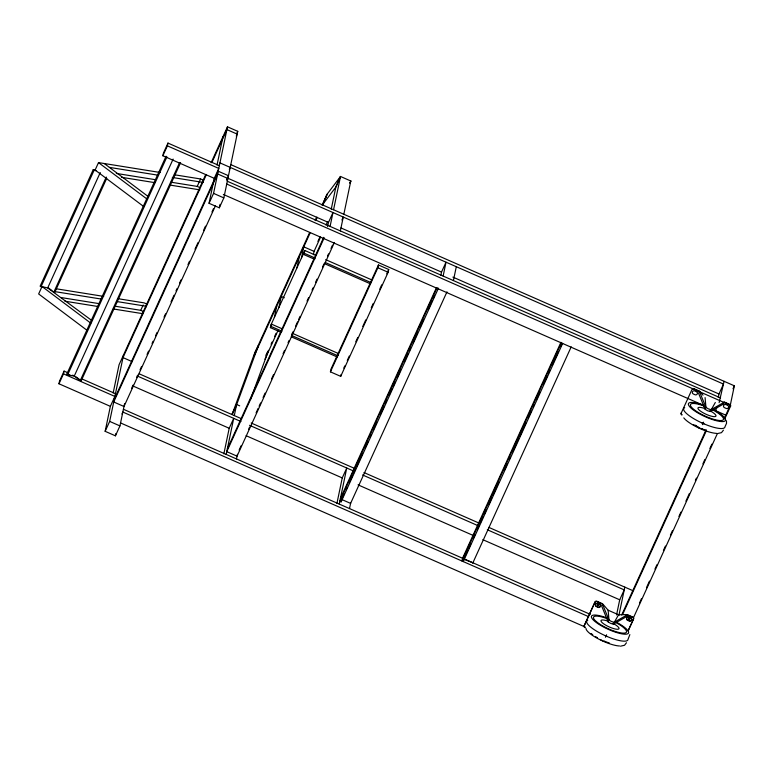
<?xml version="1.0" encoding="UTF-8"?>
<svg xmlns="http://www.w3.org/2000/svg" width="773" height="773" viewBox="0 0 773 773"><rect width="100%" height="100%" fill="white"/><g stroke="black" fill="none" stroke-linecap="round" stroke-linejoin="round"><path stroke-width="1.16" d="M124.579 403.728L119.941 425.913L115.428 435.827L105.147 431.315L110.365 406.347L58.98 383.785L59.56 381.002L64.082 371.098L68.188 372.895M58.98 383.785L63.502 373.871L64.082 371.098M113.158 392.984L119.061 364.75L205.666 174.688M211.097 162.755L227.475 126.82L237.746 131.333L223.841 197.898L219.329 207.811L209.048 203.299L214.266 178.341L162.881 155.769L163.461 152.996L167.983 143.082L219.358 165.654M105.147 431.315L109.669 421.401L123.574 354.836M162.881 155.769L167.403 145.855L167.983 143.082M115.428 435.827L115.911 433.518M146.145 306.804L146.725 304.031L144.126 302.881L117.96 298.687M217.029 165.093L222.953 136.734M209.048 203.299L213.57 193.385L227.475 126.82M219.329 207.811L220.054 204.343M223.861 453.857L229.204 428.271L233.717 418.357L226.189 454.418M234.296 415.584L236.615 404.492L239.698 405.844M236.461 458.93L237.427 454.302M281.362 332.448L270.405 327.636L270.985 324.863L304.871 250.51L315.819 255.322M270.405 327.636L271.449 324.109L282.406 328.921M274.376 317.423L276.695 306.33M278.898 307.509L281.208 296.417L284.29 297.769M296.967 267.854L299.277 256.762M301.48 257.94L303.799 246.848L314.07 251.36L313.384 254.694M314.679 259.332L303.721 254.52L304.204 252.23M303.721 254.52L304.871 250.51M327.597 226.605L328.467 222.45L332.979 212.536L330.09 226.402M331.24 209.193L335.994 186.39L340.516 176.476L350.797 180.988L343.84 214.276M333.559 209.763L340.516 176.476L327.085 194.236L322.099 205.174M340.362 230.914L343.26 217.049L341.908 220.025M325.095 262.424L371.088 282.628L371.668 279.855L378.441 264.984L388.722 269.497L388.143 272.27L340.709 376.364L330.429 371.852L331.008 369.079L371.166 280.947M337.782 354.208L337.202 356.981L291.218 336.777M340.709 376.364L341.096 374.509M330.429 371.852L377.862 267.758L378.441 264.984M336.902 503.513L342.246 477.927L346.758 468.013L339.231 504.073M437.189 287.585L339.811 501.3L341.096 501.861L341.598 499.435L350.594 503.387L446.978 291.856M349.502 508.586L350.662 503.039M440.861 275.227L441.509 272.106L446.031 262.192L443.132 276.058M453.403 280.57L456.302 266.704M562.638 343.483L463.259 561.575L463.761 559.15L472.825 562.754M616.554 614.931L619.714 599.809L624.226 589.896L487.319 529.756M618.883 615.482L624.806 587.122M718.252 397.448L718.977 393.988L723.489 384.075L219.938 162.881M724.069 381.302L719.112 402.694M724.774 417.333L730.292 405.226L734.35 385.814L230.798 164.62M629.86 634.594L628.024 639.358A22.61 5.566 24.5 0 1 603.752 634.991A22.61 5.566 24.5 0 1 587.741 620.265M232.103 414.405L254.559 353.396L258.327 345.831L235.862 406.83L232.103 414.405L236.615 404.492M250.481 399.554L268.598 350.343L266.076 355.416M340.516 176.476L336.226 186.573L322.805 204.323L327.085 194.236L322.747 205.27M143.875 206.671L95.118 170.031L93.195 169.722L40.119 286.213L47.694 287.933L91.794 320.505M40.979 286.851L94.055 170.369L95.978 170.678M95.118 170.031L98.509 162.601L160.156 172.485M47.694 287.933L100.268 172.543M53.695 292.436L106.268 177.056M54.651 292.59L106.732 178.302M66.681 374.374L166.06 156.281L166.92 156.919L67.541 375.021L66.681 374.374L69.966 374.905M67.541 375.021L74.256 376.093L173.133 159.093M74.256 376.093L80.257 380.606L179.636 162.504M80.257 380.606L81.213 380.76L180.592 162.659M114.578 306.127L140.734 310.321L143.16 305.006M171.036 182.206L197.202 186.399L200.594 178.969L203.193 180.109M206.43 174.495L122.994 357.609L132.241 361.667M211.918 162.465L226.895 129.593L237.176 134.106L236.267 136.096M110.365 406.347L114.887 396.433L63.502 373.871M214.266 178.341L218.778 168.427L167.403 145.855M114.307 399.216L218.199 171.2L228.479 175.713L226.673 179.674M236.847 133.314L237.746 131.333M229.31 169.374L230.219 167.393M131.574 388.384L133.072 385.089M136.57 377.417L137.565 375.234M140.058 369.745L141.565 366.46M147.054 354.411L148.551 351.116M152.049 343.444L153.044 341.251M155.547 335.772L157.045 332.487M164.031 317.143L165.528 313.857M171.026 301.799L174.022 295.228M176.022 290.841L177.017 288.648M179.52 283.169L181.017 279.884M188.003 264.54L189.501 261.245M194.999 249.196L197.994 242.616M203.483 230.557L205.483 226.18M211.976 211.928L213.474 208.642M215.396 205.937L123.999 406.501L113.728 401.989L217.619 173.973L227.9 178.486L227.001 180.467M121.941 414.028L122.839 412.048L588.62 616.651M309.644 232.518L254.81 352.855L254.23 355.628L310.282 232.625M315.123 220.489L316.621 217.203M315.761 220.595L317.259 217.31M266.086 355.184L267.584 351.899M271.072 344.236L272.067 342.053M274.56 336.584L276.058 333.298M317.925 241.408L319.916 237.04M264.926 359.223L278 330.544M314.07 251.36L320.553 237.137M326.042 225.107L327.539 221.822M227.349 448.871L323.732 237.34M324.148 237.929L226.769 451.645L237.04 456.157L334.429 242.442M239.118 450.089L241.118 445.712M248.606 429.266L249.611 427.083M256.105 412.83L258.095 408.444M259.1 406.25L260.598 402.965M263.091 397.486L265.091 393.099M271.584 378.857L273.584 374.47M283.073 353.648L284.57 350.362M288.058 342.69L289.063 340.497M291.556 335.018L293.054 331.723M295.557 326.245L297.547 321.868M298.552 319.674L300.05 316.379M307.045 301.045L308.543 297.75M312.031 290.078L313.036 287.885M315.529 282.406L317.027 279.121M322.525 267.062L324.022 263.777M327.52 256.105L328.515 253.911M331.008 248.433L332.506 245.147M343.782 368.112L344.777 365.919M347.28 360.44L349.27 356.053M355.764 341.811L357.764 337.434M362.759 326.477L365.755 319.896M371.243 307.847L373.243 303.46M379.736 289.218L381.727 284.831M386.722 273.874L388.722 269.497M340.391 498.527L436.272 288.097M342.101 498.334L344.101 493.957M346.091 489.57L347.096 487.377M349.589 481.898L352.585 475.318M353.59 473.134L355.58 468.747M356.585 466.554L359.58 459.983M360.576 457.79L362.576 453.403M365.069 447.925L368.074 441.344M370.064 436.967L371.069 434.774M373.562 429.295L376.557 422.715M380.558 413.951L384.055 406.279M385.553 402.984L386.548 400.801M389.041 395.312L392.037 388.742M393.042 386.548L395.042 382.162M397.535 376.683L400.53 370.112M404.53 361.339L408.018 353.667M409.516 350.382L410.521 348.188M413.014 342.71L417.507 332.844M420.01 327.366L423.507 319.693M428.493 308.736L431.991 301.064M433.489 297.769L434.494 295.586M341.096 501.861L438.475 288.145M560.927 342.333L462.554 558.241L461.974 561.014L561.353 342.912M464.757 556.956L467.752 550.386M468.757 548.192L470.757 543.805M473.25 538.327L474.748 535.042M477.241 529.563L479.241 525.176M480.246 522.983L483.241 516.412M484.236 514.219L486.236 509.832M488.729 504.354L491.725 497.773M492.73 495.58L494.72 491.203M495.725 489.009L498.72 482.429M504.209 470.38L507.214 463.8M509.204 459.413L510.209 457.23M512.702 451.741L515.697 445.171M516.702 442.977L518.693 438.591M519.698 436.397L525.688 423.246M528.181 417.768L531.177 411.197M533.177 406.811L534.182 404.617M536.675 399.139L539.67 392.558M543.67 383.795L547.158 376.122M548.656 372.837L549.661 370.644M552.154 365.165L558.145 352.015M560.647 346.536L562.145 343.241M472.757 563.102L571.208 346.845M597.655 605.868L598.36 604.312M584.939 627.618A1.401 1.362 11.8 0 1 584.214 625.811L594.949 602.264A1.401 1.362 11.8 0 1 596.795 601.587L602.486 604.09L601.636 605.945L608.138 621.879L610.631 623.386L613.279 624.14L626.304 616.786L627.145 614.922L632.768 617.385A1.401 1.362 11.8 0 1 633.483 619.192L628.12 630.961M681.902 415.004A1.401 1.362 11.8 0 1 681.177 413.197L691.912 389.65A1.401 1.362 11.8 0 1 693.758 388.983L699.449 391.476L698.599 393.341L705.102 409.265L707.595 410.772L710.242 411.526L723.267 404.173L724.108 402.308L729.731 404.781A1.401 1.362 11.8 0 1 730.446 406.579M705.102 409.265L705.952 407.41L705.082 397.593M605.462 637.261L606.592 634.788M702.425 424.657L703.556 422.174M613.279 624.14L618.535 614.777L627.222 614.574L632.836 617.047A1.401 1.362 11.8 0 1 633.56 618.844L628.188 630.623M710.242 411.526L715.315 402.472M621.695 614.989L706.087 429.769M622.613 614.477L706.01 431.45M717.305 406.666L715.498 410.627L725.779 415.14M732.997 388.79L734.35 385.814M628.807 619.55L629.512 618.004M639.464 603.066L641.455 598.679M646.45 587.722L649.446 581.151M654.944 569.092L656.934 564.705M663.427 550.463L665.427 546.076M670.423 535.119L672.423 530.732M678.916 516.49L680.907 512.103M685.902 501.146L689.4 493.474M695.391 480.313L696.396 478.129M702.889 463.877L704.879 459.491M709.875 448.533L711.875 444.146M633.387 617.898L717.286 433.769M724.668 419.082L730.524 406.231A1.401 1.362 11.8 0 0 729.799 404.434L724.185 401.97M723.431 430.155L721.489 432.658L717.479 433.566M626.468 642.759L624.526 645.271L620.516 646.18M724.108 402.308L711.092 409.671L708.445 408.917L705.952 407.41L699.449 391.476M627.145 614.922L614.129 622.275L611.482 621.521L608.989 620.023L602.486 604.09M702.28 428.996L698.55 427.72L695.555 425.198M605.317 641.609L603.781 641.29M174.427 174.766L200.594 178.969M109.408 167.383L158.078 175.191M172.321 177.471L203.183 182.418M116.337 173.432L155.576 179.722M121.448 177.297L154.687 182.621M170.118 185.095L199.792 189.858M56.12 288.773L103.688 296.397M54.12 291.498L101.369 299.074M116.723 301.528L146.261 306.263M61.057 297.547L99.118 303.644M64.903 301.199L97.978 306.504M113.341 308.968L142.87 313.703L143.334 311.461L140.734 310.321M72.16 375.253L74.353 375.61M603.23 641.088L600.389 639.561M227.909 178.273L328.467 222.45M340.951 227.929L441.509 272.106M452.891 277.101L718.977 393.988M227.32 181.259L720.6 397.94M226.74 184.032L730.292 405.226M223.329 194.429L703.401 405.313M213.57 193.385L223.841 197.898M197.202 186.399L199.801 187.539M377.862 267.758L388.143 272.27M701.971 422.966L704.019 423.865M325.675 259.651L371.668 279.855M304.291 253.283L315.239 258.095M324.534 263.661L370.518 283.865M292.262 333.25L338.245 353.454L337.772 355.735L291.779 335.53M270.975 326.399L281.923 331.202M139.266 373.842L241.495 418.744M251.206 423.015L354.005 468.167M363.948 472.535L478.902 523.031M488.855 527.399L633.029 590.736M137.584 376.132L240.915 421.517M249.524 425.295L353.957 471.172M362.556 474.951L478.487 525.882M133.062 386.046L229.204 428.271M246.114 435.701L342.246 477.927M358.044 484.864L473.975 535.795M482.806 539.67L619.714 599.809M597.906 603.191L599.519 603.897M597.2 604.737L598.814 605.443M628.352 618.419L629.956 619.125M81.928 378.934L115.467 393.66M123.419 409.275L590.34 614.371M120.53 422.928L585.113 627.009M605.008 635.58L607.056 636.479M109.669 421.401L119.941 425.913M584.852 627.183A1.401 1.362 11.8 0 1 584.291 625.463L595.017 601.916A1.401 1.362 11.8 0 1 596.872 601.239L602.554 603.742L608.119 610.197L618.535 614.777M104.258 163.518L148.281 196.603M98.509 162.601L147.266 199.241M93.195 169.722L94.055 170.369M48.651 288.087L52.081 290.658M90.789 323.153L42.042 286.512L38.65 293.953L87.407 330.593M76.073 376.895L81.213 380.76M702.995 395.167L699.517 391.128L693.835 388.635A1.401 1.362 11.8 0 0 692.937 388.548M726.475 420.744L726.533 423.333L724.987 426.744A22.61 5.566 24.5 0 1 700.715 422.377A22.61 5.566 24.5 0 1 684.704 407.651M608.119 610.197L608.989 620.023L608.138 621.879L607.829 618.342M616.042 622.004A20.349 5.015 24.5 0 1 624.294 634.179A20.349 5.015 24.5 0 1 593.722 620.4A20.349 5.015 24.5 0 1 607.385 618.1M615.376 622.294A18.088 4.454 24.5 0 1 622.594 633.106A18.088 4.454 24.5 0 1 595.365 620.709A18.088 4.454 24.5 0 1 608.196 619.028M612.941 623.347A9.894 2.435 24.5 0 1 617.24 629.28A9.894 2.435 24.5 0 1 602.592 623.019A9.894 2.435 24.5 0 1 607.346 620.961M619.531 645.977A20.349 5.015 24.5 0 1 598.602 639.02A20.349 5.015 24.5 0 1 586.011 628.43M609.501 643.097A18.088 4.454 24.5 0 1 604.37 641.146M597.355 637.686A18.088 4.454 24.5 0 1 595.539 636.614M592.746 634.749A18.088 4.454 24.5 0 1 591.084 633.464M600.447 604.844A1.759 1.701 11.8 0 1 598.109 606.989L596.495 606.283A1.759 1.701 11.8 0 1 596.167 603.355M599.906 604.128A1.759 1.701 11.8 0 1 600.225 604.457M631.377 618.139A1.759 1.701 11.8 0 1 629.251 620.671L627.647 619.965A1.759 1.701 11.8 0 1 626.99 617.337M631.058 617.811A1.759 1.701 11.8 0 0 630.671 617.579L629.058 616.873A1.759 1.701 11.8 0 0 627.318 617.038M713.006 409.39A20.349 5.015 24.5 0 1 721.46 421.575A20.349 5.015 24.5 0 1 691.014 408.096A20.349 5.015 24.5 0 1 703.382 405.129M712.339 409.68A18.088 4.454 24.5 0 1 719.779 420.512A18.088 4.454 24.5 0 1 692.666 408.424A18.088 4.454 24.5 0 1 704.126 406.018M709.904 410.734A9.894 2.435 24.5 0 1 714.204 416.666A9.894 2.435 24.5 0 1 699.555 410.405A9.894 2.435 24.5 0 1 704.309 408.347M716.494 433.363A20.349 5.015 24.5 0 1 698.396 427.817A20.349 5.015 24.5 0 1 683.796 417.864M706.464 430.493A18.088 4.454 24.5 0 1 701.333 428.532M699.265 427.614A18.088 4.454 24.5 0 1 693.391 424.532M681.97 414.657A1.401 1.362 11.8 0 1 681.255 412.85M350.797 180.988L349.937 183.008L350.797 180.988M696.405 391.631L694.801 390.925A1.759 1.701 11.8 0 0 692.492 391.766A1.759 1.701 11.8 0 0 693.391 394.017L694.995 394.723A1.759 1.701 11.8 0 0 697.304 393.882A1.759 1.701 11.8 0 0 696.405 391.631M727.557 405.313L725.953 404.608A1.759 1.701 11.8 0 0 723.644 405.448A1.759 1.701 11.8 0 0 724.543 407.709L726.147 408.415A1.759 1.701 11.8 0 0 728.456 407.564A1.759 1.701 11.8 0 0 727.557 405.313M599.442 604.244L597.838 603.539A1.759 1.701 11.8 0 0 595.529 604.38A1.759 1.701 11.8 0 0 596.427 606.631L598.031 607.336A1.759 1.701 11.8 0 0 600.341 606.496A1.759 1.701 11.8 0 0 599.442 604.244M630.594 617.927L628.99 617.221A1.759 1.701 11.8 0 0 626.681 618.062A1.759 1.701 11.8 0 0 627.579 620.313L629.183 621.019A1.759 1.701 11.8 0 0 631.493 620.178A1.759 1.701 11.8 0 0 630.594 617.927"/></g></svg>
